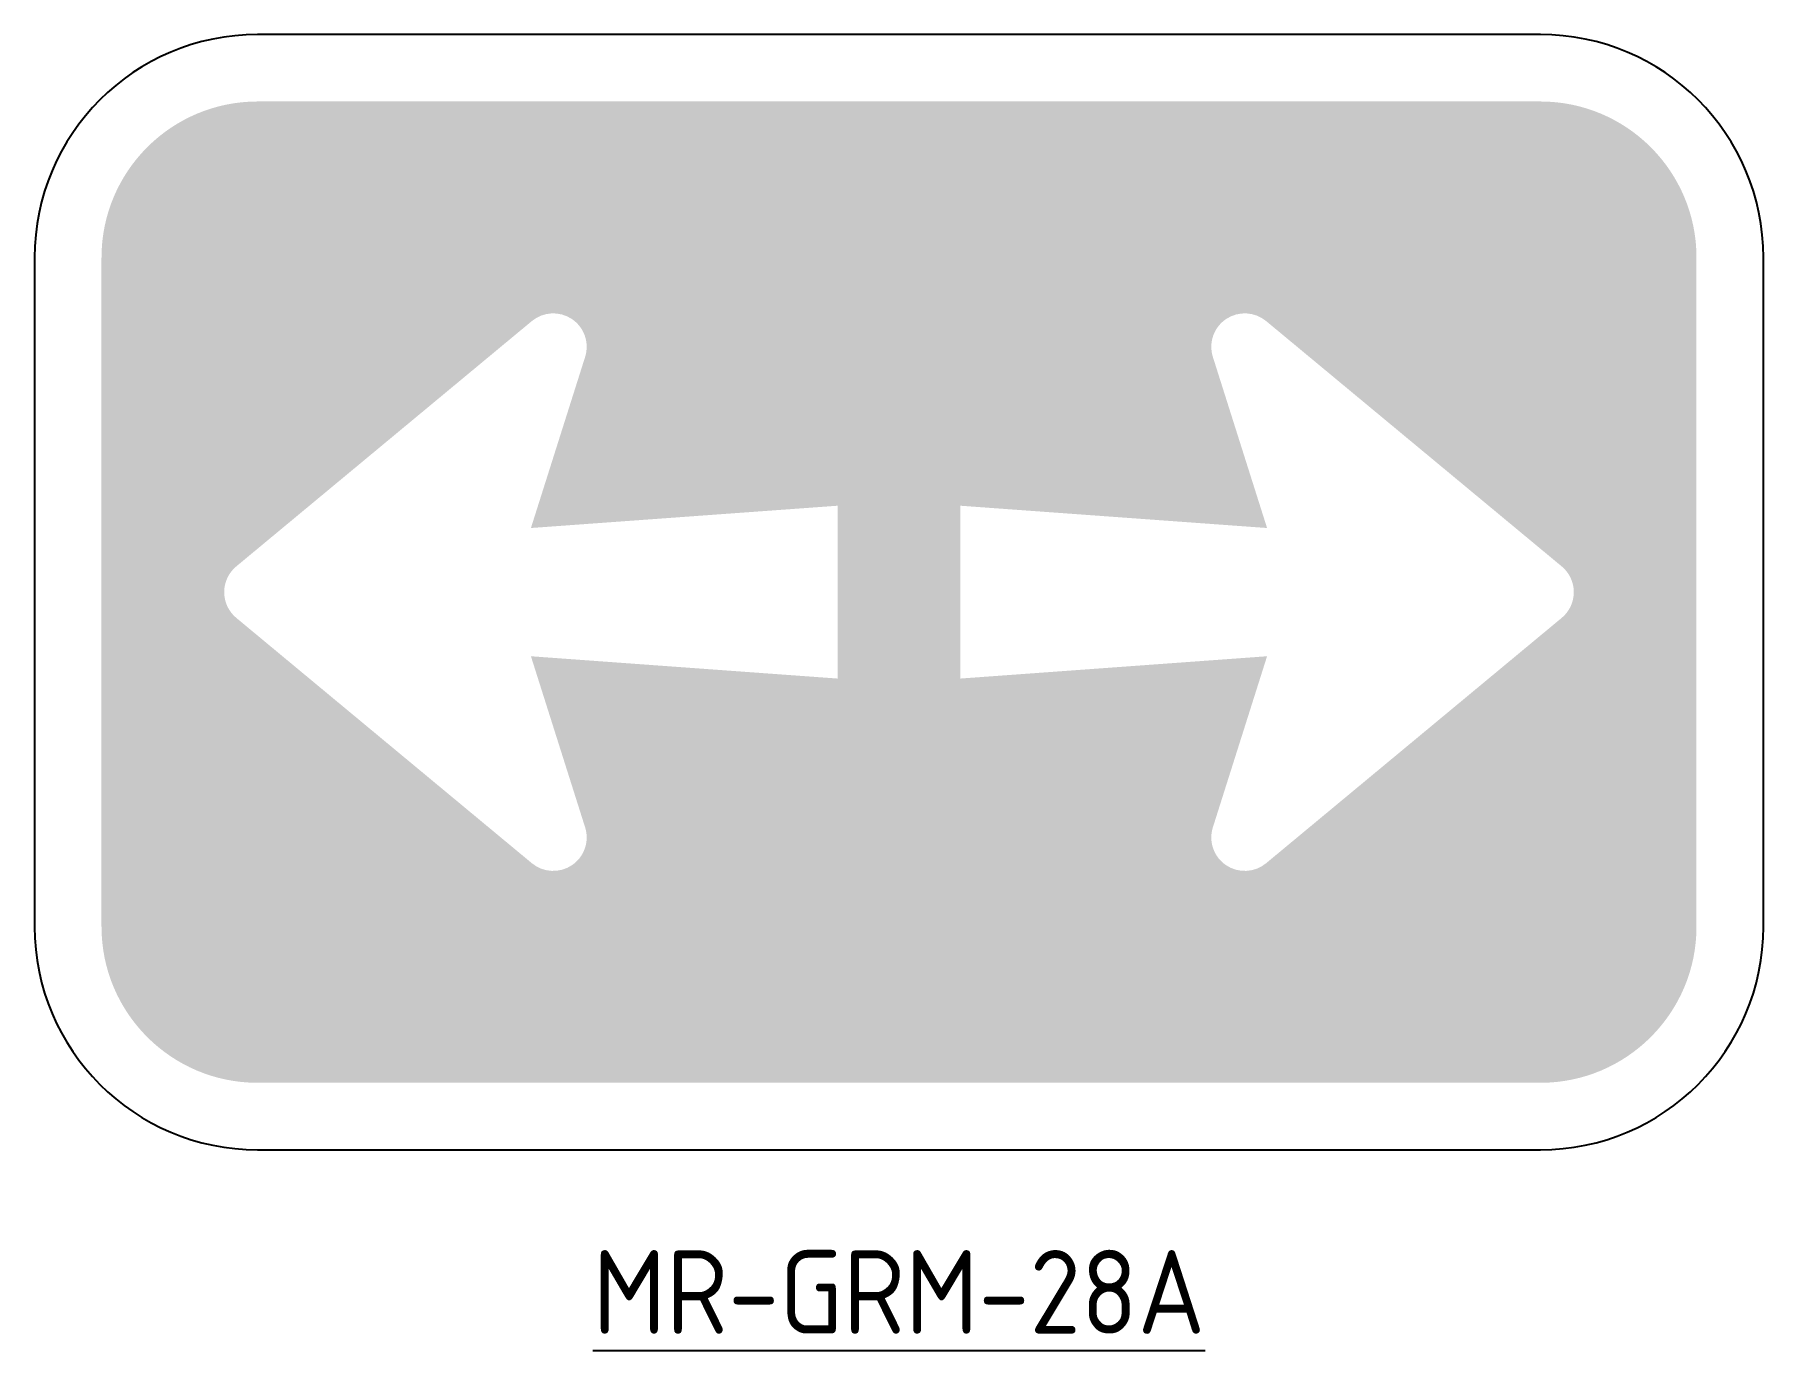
# Model space of a CAD drawing. Header units: millimetres. Extents: x -31 to 31, y -7.2 to 40.
import ezdxf

# ---------------------------------------------------------------- set-up
doc = ezdxf.new("R2010")
doc.units = ezdxf.units.MM
doc.layers.add('SIGN_BLACK', color=7, linetype='Continuous', true_color=0x0a0a0a)
doc.layers.add('SIGN_BLUE', color=7, linetype='Continuous', true_color=0x165788)
doc.layers.add('T35', color=3, linetype='Continuous')
doc.styles.add('T35', font='isocp2.shx', dxfattribs={"height": 3.5})

msp = doc.modelspace()

# ---------------------------------------------------------------- hatches: boundary and pattern name
at = {"layer": 'SIGN_BLUE'}
h = msp.add_hatch(color=256, dxfattribs=at)
h.dxf.hatch_style = 1
edge = h.paths.add_edge_path(flags=16)
edge.add_line((2.2, 23.10000000000009), (13.2, 22.30000000000009))
edge.add_line((13.2, 22.30000000000009), (11.25601058426682, 28.43766284114054))
edge.add_arc((12.4, 28.80000000000009), 1.199999999999979, 50.300926516526374, 197.574620058453, ccw=False)
edge.add_line((13.16650645078416, 29.72329186117195), (23.76650645078416, 20.92329186117195))
edge.add_arc((23, 20.00000000000009), 1.199999999999998, -50.300926516524726, 50.300926516524726, ccw=False)
edge.add_line((23.76650645078416, 19.07670813882823), (13.16650645078425, 10.27670813882823))
edge.add_arc((12.4, 11.20000000000009), 1.200000000000027, 162.4253799415525, 309.699073483477, ccw=False)
edge.add_line((11.25601058426673, 11.56233715885956), (13.2, 17.70000000000009))
edge.add_line((13.2, 17.70000000000009), (2.200000000000001, 16.90000000000009))
edge.add_line((2.2, 16.90000000000009), (2.2, 23.10000000000009))
edge = h.paths.add_edge_path(flags=16)
edge.add_line((-2.2, 16.90000000000009), (-13.2, 17.70000000000009))
edge.add_line((-13.2, 17.70000000000009), (-11.25601058426682, 11.56233715885964))
edge.add_arc((-12.4, 11.20000000000009), 1.199999999999979, -129.69907348347363, 17.57462005845298, ccw=False)
edge.add_line((-13.16650645078416, 10.27670813882824), (-23.76650645078416, 19.07670813882824))
edge.add_arc((-22.99999999999996, 20.00000000000009), 1.199999999999998, 129.6990734834753, 230.3009265165247, ccw=False)
edge.add_line((-23.76650645078416, 20.92329186117195), (-13.16650645078425, 29.72329186117195))
edge.add_arc((-12.4, 28.80000000000009), 1.200000000000027, -17.574620058447522, 129.699073483477, ccw=False)
edge.add_line((-11.25601058426673, 28.43766284114063), (-13.2, 22.30000000000009))
edge.add_line((-13.2, 22.30000000000009), (-2.200000000000001, 23.10000000000009))
edge.add_line((-2.2, 23.10000000000009), (-2.2, 16.90000000000009))
edge = h.paths.add_edge_path()
edge.add_arc((-23, 8), 5.600000000000001, 180, 270)
edge.add_line((-23, 2.4), (23, 2.4))
edge.add_arc((23, 8), 5.600000000000001, 270, 360)
edge.add_line((28.6, 8), (28.6, 32))
edge.add_arc((23, 32), 5.600000000000001, 0, 90)
edge.add_line((23, 37.6), (-23, 37.6))
edge.add_arc((-23, 32), 5.600000000000001, 90, 180)
edge.add_line((-28.6, 32), (-28.6, 8))

# ---------------------------------------------------------------- linework, layer by layer
at = {"layer": 'SIGN_BLACK'}
msp.add_lwpolyline([(-31, 8, 0.414213562373095), (-23, 0), (23, 0, 0.414213562373095), (31, 8), (31, 32, 0.414213562373095), (23, 40), (-23, 40, 0.414213562373095), (-31, 32)], format="xyb", close=True, dxfattribs=at)

# ---------------------------------------------------------------- texts
at = {"layer": 'T35', "insert": (0, -3.6), "char_height": 3, "attachment_point": 2, "style": 'T35'}
msp.add_mtext('{\\LMR-GRM-28A}', dxfattribs=at)

doc.saveas('drawing.dxf')
